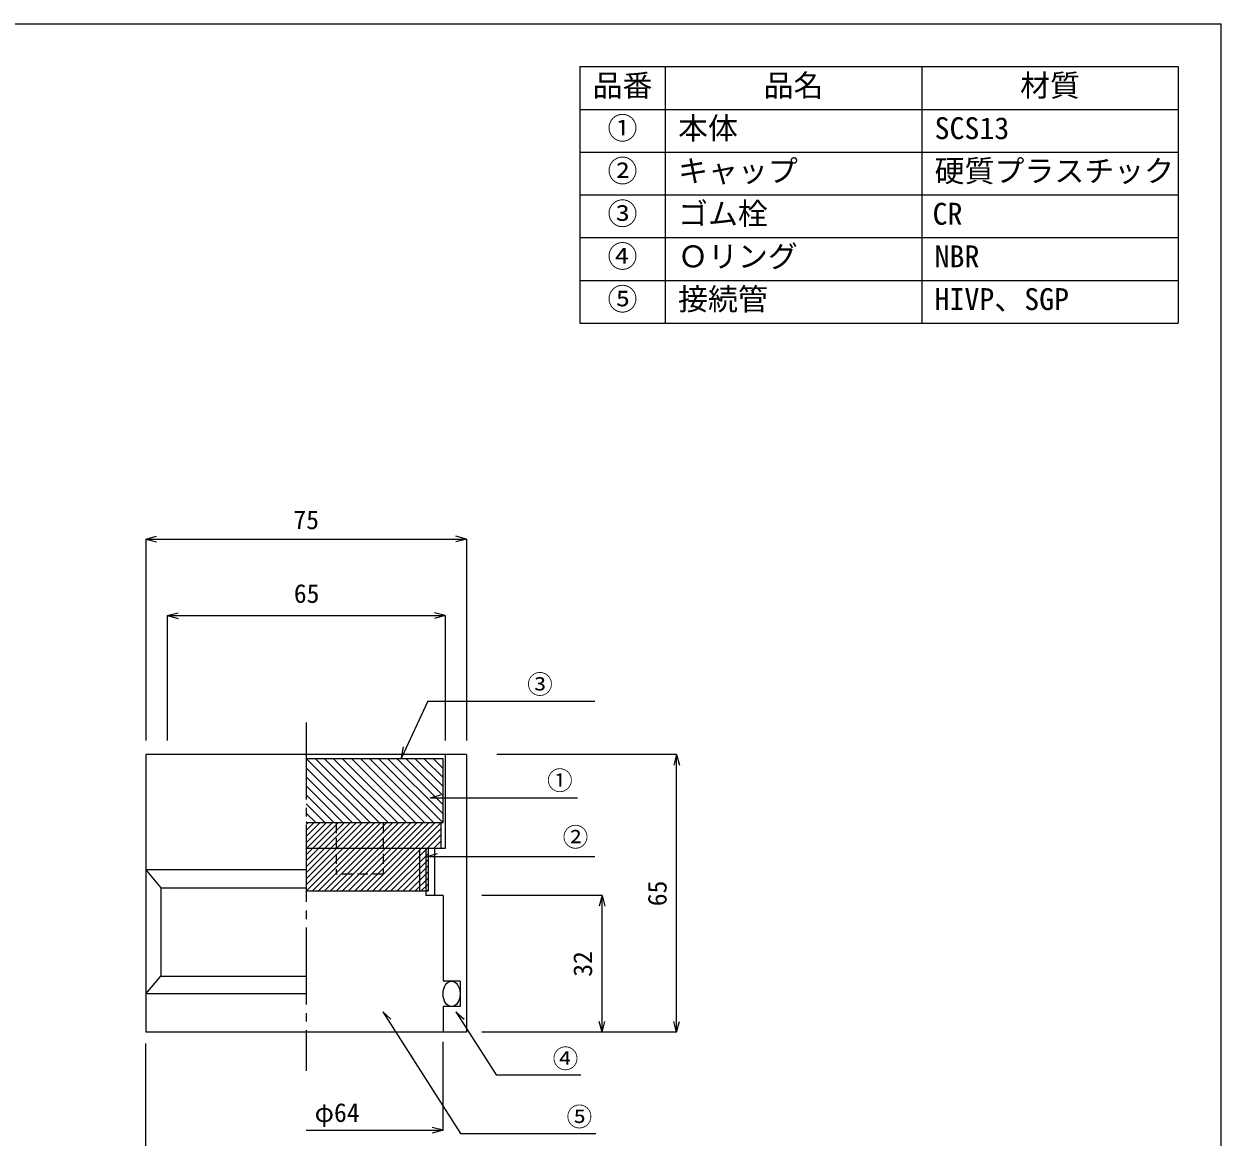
# Model space of a CAD drawing. Units: millimetres on the paper, with parts at other scales. Extents: x -140 to 140, y -97 to 99.
# Drawn here: x 0.1 to 140.1, y -31.1 to 99.1 of the extents above; entities that cross this region are included whole.
import ezdxf
from ezdxf.enums import TextEntityAlignment as Align

# ---------------------------------------------------------------- set-up
doc = ezdxf.new("R2010")
doc.units = ezdxf.units.MM
doc.linetypes.add('CHAIN2', pattern=[12, 9, -1, 1, -1])
doc.linetypes.add('DASHED1', pattern=[1.8, 1.2, -0.6])
doc.layers.add('0-0_図面枠', color=7, linetype='Continuous')
doc.layers.add('1-0', color=4, linetype='Continuous')
doc.styles.add('ＭＳ ゴシック', font='')
doc.styles.get('ＭＳ ゴシック').set_extended_font_data('MS Gothic')

msp = doc.modelspace()

# ---------------------------------------------------------------- linework, layer by layer
at = {"layer": '0-0_図面枠', "color": 5}
for p, q in [((-139.949, 99.1), (140.051, 99.1)), ((65.051, 94.1), (65.051, 64.1)), ((65.051, 94.1), (135.051, 94.1)), ((75.051, 94.1), (75.051, 64.1)), ((105.051, 94.1), (105.051, 64.1)), ((135.051, 94.1), (135.051, 64.1)), ((65.051, 89.1), (135.051, 89.1)), ((65.051, 84.1), (135.051, 84.1)), ((65.051, 79.1), (135.051, 79.1)), ((65.051, 74.1), (135.051, 74.1)), ((65.051, 69.1), (135.051, 69.1)), ((65.051, 64.1), (135.051, 64.1))]:
    msp.add_line(p, q, dxfattribs=at)
msp.add_lwpolyline([(-139.949, 99.1), (-139.949, -96.9), (140.051, -96.9), (140.051, 99.1)], dxfattribs=at)
at = {"layer": '1-0'}
for p, q in [((14.315, 38.827), (15.571, 39.163)), ((14.315, 38.827), (51.815, 38.827)), ((14.315, 38.827), (15.571, 38.49)), ((14.315, 38.827), (14.315, 15.266)), ((51.815, 38.827), (50.559, 39.163)), ((51.815, 38.827), (50.559, 38.49)), ((51.815, 38.827), (51.815, 15.266)), ((16.815, 29.876), (18.071, 30.213)), ((16.815, 29.876), (18.071, 29.54)), ((16.815, 29.876), (16.815, 15.266)), ((16.815, 29.876), (49.315, 29.876)), ((49.315, 29.876), (48.059, 30.213)), ((49.315, 29.876), (48.059, 29.54)), ((49.315, 29.876), (49.315, 15.266)), ((76.371, 13.618), (55.34, 13.618)), ((76.371, 13.618), (76.035, 12.363)), ((76.371, -18.882), (76.371, 13.618)), ((76.371, 13.618), (76.708, 12.363)), ((33.259, 5.618), (33.065, 5.425)), ((33.966, 5.618), (33.065, 4.718)), ((34.673, 5.618), (33.065, 4.011)), ((35.38, 5.618), (33.065, 3.303)), ((36.087, 5.618), (33.065, 2.596)), ((36.794, 5.618), (33.065, 1.889)), ((37.501, 5.618), (33.065, 1.182)), ((38.208, 5.618), (33.065, 0.475)), ((38.915, 5.618), (33.065, -0.232)), ((39.622, 5.618), (33.065, -0.939)), ((40.33, 5.618), (33.065, -1.646)), ((41.037, 5.618), (33.065, -2.353)), ((41.744, 5.618), (33.744, -2.382)), ((42.451, 5.618), (34.451, -2.382)), ((43.158, 5.618), (35.158, -2.382)), ((43.865, 5.618), (35.865, -2.382)), ((44.572, 5.618), (36.572, -2.382)), ((45.279, 5.618), (37.279, -2.382)), ((45.986, 5.618), (37.986, -2.382)), ((46.694, 5.618), (38.694, -2.382)), ((47.401, 5.618), (39.401, -2.382)), ((48.108, 5.618), (40.108, -2.382)), ((48.815, 5.618), (40.815, -2.382)), ((48.815, 4.911), (41.522, -2.382)), ((48.815, 4.204), (42.229, -2.382)), ((48.815, 3.497), (47.936, 2.618)), ((47.315, 1.997), (42.936, -2.382)), ((47.315, 1.29), (43.643, -2.382)), ((47.315, 0.583), (44.35, -2.382)), ((47.315, -0.124), (45.058, -2.382)), ((47.315, -0.831), (45.765, -2.382)), ((47.315, -1.538), (46.472, -2.382)), ((47.315, -2.246), (47.179, -2.382)), ((67.658, -2.882), (53.593, -2.882)), ((67.658, -2.882), (67.322, -4.137)), ((67.658, -18.882), (67.658, -2.882)), ((67.658, -2.882), (67.995, -4.137)), ((67.658, -18.882), (67.322, -17.626)), ((67.658, -18.882), (67.995, -17.626)), ((76.371, -18.882), (76.035, -17.626)), ((76.371, -18.882), (76.708, -17.626)), ((67.658, -18.882), (53.593, -18.882)), ((76.371, -18.882), (55.34, -18.882)), ((14.315, -36.587), (14.315, -20.179)), ((49.065, -30.345), (49.065, -20.014)), ((49.065, -30.345), (47.809, -30.681))]:
    msp.add_line(p, q, dxfattribs=at)
at = {"layer": '1-0', "color": 7}
for p, q in [((47.294, 19.859), (44.225, 13.23)), ((47.294, 19.859), (66.811, 19.859)), ((44.225, 13.23), (44.447, 14.511)), ((47.549, 8.557), (48.805, 8.893)), ((47.549, 8.557), (64.792, 8.557)), ((47.171, 1.692), (48.426, 2.028)), ((47.171, 1.692), (66.811, 1.692)), ((42.015, -16.475), (51.099, -30.714)), ((42.015, -16.475), (42.974, -17.353)), ((50.579, -16.475), (51.538, -17.353)), ((50.579, -16.475), (55.277, -23.84)), ((55.277, -23.84), (65.186, -23.84)), ((51.099, -30.714), (66.933, -30.714))]:
    msp.add_line(p, q, dxfattribs=at)
at = {"layer": '1-0', "color": 7, "linetype": 'CHAIN2'}
msp.add_line((33.065, 17.368), (33.065, -23.379), dxfattribs=at)
at = {"layer": '1-0', "color": 3}
for p, q in [((51.815, 13.618), (14.315, 13.618)), ((14.315, 13.618), (14.315, 0.118)), ((49.315, 13.618), (49.315, 2.618)), ((51.815, 13.618), (51.815, -18.882)), ((48.815, 5.618), (48.815, 2.618)), ((49.315, 2.618), (33.065, 2.618)), ((46.315, 2.618), (46.315, -2.382)), ((47.065, 2.618), (47.065, -2.882)), ((49.065, 2.618), (47.065, 2.618)), ((47.315, 2.618), (47.315, -2.382)), ((48.065, 2.618), (48.065, -2.882)), ((14.315, 0.118), (16.065, -1.967)), ((14.315, 0.118), (14.315, -14.382)), ((33.065, 0.118), (14.315, 0.118)), ((16.065, -1.967), (16.065, -12.296)), ((16.065, -1.967), (33.065, -1.967)), ((47.315, -2.382), (33.065, -2.382)), ((49.065, -2.882), (47.065, -2.882)), ((49.065, -2.882), (49.065, -12.882)), ((14.315, -8.382), (14.315, -18.882)), ((14.315, -14.382), (16.065, -12.296)), ((16.065, -12.296), (33.065, -12.296)), ((51.065, -12.882), (49.065, -12.882)), ((51.065, -12.882), (51.065, -15.882)), ((51.065, -13.382), (51.065, -15.882)), ((33.065, -14.382), (14.315, -14.382)), ((49.065, -15.882), (49.065, -18.882)), ((51.815, -18.882), (14.315, -18.882))]:
    msp.add_line(p, q, dxfattribs=at)
at = {"layer": '1-0', "color": 2}
for p, q in [((49.065, 13.118), (33.065, 13.118)), ((40.58, 5.618), (33.08, 13.118)), ((41.64, 5.618), (34.14, 13.118)), ((42.701, 5.618), (35.201, 13.118)), ((43.762, 5.618), (36.262, 13.118)), ((44.822, 5.618), (37.322, 13.118)), ((45.883, 5.618), (38.383, 13.118)), ((46.944, 5.618), (39.444, 13.118)), ((48.004, 5.618), (40.504, 13.118)), ((49.065, 5.618), (41.565, 13.118)), ((49.065, 6.679), (42.626, 13.118)), ((49.065, 7.74), (43.686, 13.118)), ((49.065, 8.8), (44.747, 13.118)), ((49.065, 9.861), (45.808, 13.118)), ((49.065, 10.922), (46.868, 13.118)), ((49.065, 11.982), (47.929, 13.118)), ((49.065, 13.043), (48.989, 13.118)), ((49.065, 5.618), (49.065, 13.118)), ((39.519, 5.618), (33.065, 12.072)), ((38.458, 5.618), (33.065, 11.012)), ((37.398, 5.618), (33.065, 9.951)), ((36.337, 5.618), (33.065, 8.891)), ((35.276, 5.618), (33.065, 7.83)), ((34.216, 5.618), (33.065, 6.769)), ((33.155, 5.618), (33.065, 5.709)), ((49.065, 5.618), (33.065, 5.618))]:
    msp.add_line(p, q, dxfattribs=at)
at = {"layer": '1-0', "color": 7, "linetype": 'DASHED1'}
msp.add_line((36.565, 5.618), (36.565, -0.382), dxfattribs=at)
msp.add_lwpolyline([(42.065, 5.618), (42.065, -0.382), (36.565, -0.382)], dxfattribs=at)
at = {"layer": '1-0', "color": 3}
msp.add_lwpolyline([(51.065, -15.882), (49.065, -15.882), (49.065, -18.882)], dxfattribs=at)
at = {"layer": '1-0'}
msp.add_lwpolyline([(33.065, -30.345), (49.065, -30.345), (47.809, -30.008)], dxfattribs=at)
at = {"layer": '1-0', "color": 7}
msp.add_ellipse((50.065, -14.382), major_axis=(0, 1.5), ratio=0.66, dxfattribs=at)

# ---------------------------------------------------------------- texts
at = {"layer": '0-0_図面枠', "style": 'ＭＳ ゴシック'}
for s, p in [('品番', (66.551, 89.85)), ('品名', (86.551, 89.85)), ('材質', (116.551, 89.85)), ('①', (68.301, 84.85)), ('本体', (76.551, 84.85)), ('SCS13', (106.551, 84.85)), ('②', (68.301, 79.85)), ('キャップ', (76.551, 79.85)), ('硬質プラスチック', (106.551, 79.85)), ('③', (68.301, 74.85)), ('ゴム栓', (76.551, 74.85)), ('CR', (106.313, 74.835)), ('④', (68.301, 69.85)), ('Ｏリング', (76.551, 69.85)), ('NBR', (106.551, 69.85)), ('⑤', (68.301, 64.85)), ('接続管', (76.551, 64.85)), ('HIVP、SGP', (106.551, 64.85))]:
    msp.add_text(s, height=2.566, dxfattribs=at).set_placement(p, align=Align.BOTTOM_LEFT)
at = {"layer": '1-0', "color": 7, "style": 'ＭＳ ゴシック'}
for s, p in [('75', (31.565, 39.327)), ('65', (31.615, 30.699)), ('③', (58.894, 20.074)), ('①', (61.226, 8.817)), ('②', (63.055, 2.197)), ('④', (61.882, -23.722)), ('φ64', (34.04, -30.035)), ('⑤', (63.507, -30.529))]:
    msp.add_text(s, height=2.199, dxfattribs=at).set_placement(p, align=Align.BOTTOM_LEFT)
for s, p in [('65', (75.871, -4.132)), ('32', (67.158, -12.382))]:
    msp.add_text(s, height=2.199, rotation=90, dxfattribs=at).set_placement(p, align=Align.BOTTOM_LEFT)

doc.saveas('drawing.dxf')
